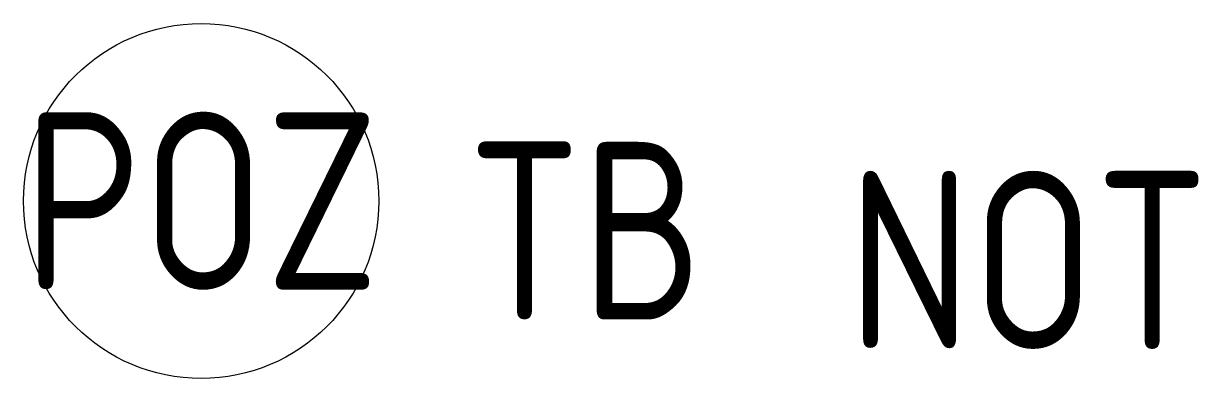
# Model space of a CAD drawing. Extents: x -30 to 168, y 0 to 60.
import ezdxf
from ezdxf.enums import TextEntityAlignment as Align

# ---------------------------------------------------------------- set-up
doc = ezdxf.new("R2010")
doc.units = 0
for name, color, linetype in [('ren.mtr.note', 31, 'Continuous'), ('ren.mtr.Pose', 3, 'Continuous'), ('ren.mtr.Pose_Circle', 2, 'Continuous'), ('ren.mtr.tb', 3, 'Continuous')]:
    doc.layers.add(name, color=color, linetype=linetype)
doc.styles.add('ren Gost.common', font='GOST_Common.ttf', dxfattribs={"width": 0.7, "oblique": 10})

msp = doc.modelspace()

# ---------------------------------------------------------------- linework, layer by layer
at = {"layer": 'ren.mtr.Pose_Circle'}
msp.add_circle((0, 30), 30, dxfattribs=at)

# ---------------------------------------------------------------- texts
at = {"layer": 'ren.mtr.note', "style": 'ren Gost.common', "width": 0.85, "flags": 1}
msp.add_attdef('NOT', text='', height=30, dxfattribs=at).set_placement((109.16, 20), align=Align.MIDDLE_LEFT)
at = {"layer": 'ren.mtr.Pose', "style": 'ren Gost.common', "width": 0.85}
msp.add_attdef('POZ', text='0', height=30, dxfattribs=at).set_placement((0, 30), align=Align.MIDDLE_CENTER)
at = {"layer": 'ren.mtr.tb', "style": 'ren Gost.common', "width": 0.85, "flags": 1}
msp.add_attdef('TB', text='%%C', height=30, dxfattribs=at).set_placement((45, 25), align=Align.MIDDLE_LEFT)

doc.saveas('drawing.dxf')
